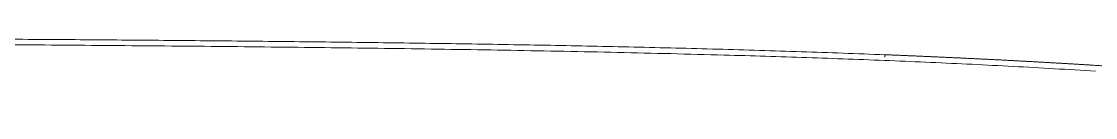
# Model space of a CAD drawing. Extents: x -1417 to 34975, y -245 to 8298.
# Drawn here: x 4762.2 to 4852.2, y 2205.1 to 2210.3 of the extents above; entities that cross this region are included whole.
import ezdxf

# ---------------------------------------------------------------- set-up
doc = ezdxf.new("R2010")
doc.units = 0
doc.layers.get('0').update_dxf_attribs({"color": 9, "lineweight": 9})
doc.layers.add('04', color=9, linetype='Continuous', lineweight=9)

# ---------------------------------------------------------------- blocks, each defined once
blk = doc.blocks.new('p-araba-polo')
for points, degree in [([(2.04707, 0.51453), (2.00871, 0.51693), (1.97039, 0.51976), (1.93229, 0.52308), (1.89445, 0.52706), (1.85693, 0.53184), (1.82, 0.53749), (1.78424, 0.54389)], 7), ([(2.04707, 0.51453), (2.07182, 0.51298), (2.0966, 0.51154), (2.1214, 0.5102), (2.14622, 0.50896), (2.17106, 0.50781), (2.19592, 0.50674), (2.22078, 0.50574)], 7), ([(2.22078, 0.50574), (2.22081, 0.50622), (2.22083, 0.50662), (2.22085, 0.50697), (2.22087, 0.50726), (2.2209, 0.50747)], 5), ([(2.22097, 0.50785), (2.22094, 0.50784), (2.2209, 0.50765), (2.22086, 0.50715), (2.22082, 0.50655), (2.22079, 0.50574)], 5), ([(2.22084, 0.50673), (2.22084, 0.50673), (2.22084, 0.50673), (2.22084, 0.50673)], 3), ([(2.22084, 0.50673), (2.22084, 0.50673), (2.22084, 0.50673), (2.22084, 0.50673), (2.22084, 0.50673), (2.22084, 0.50673), (2.22084, 0.50673), (2.22084, 0.50673)], 7)]:
    blk.add_open_spline(points, degree=degree)
for points, knots in [([(2.04423, 0.51961), (2.05571, 0.5189), (2.07867, 0.51748), (2.11318, 0.51556), (2.14772, 0.5138), (2.18229, 0.51218), (2.21689, 0.51071), (2.25151, 0.50937), (2.28614, 0.50814), (2.32079, 0.50702), (2.34389, 0.50636), (2.35544, 0.50602)], [0, 0, 0, 0, 0.111111, 0.222222, 0.333333, 0.444444, 0.555555, 0.666666, 0.777777, 0.888889, 1, 1, 1, 1]), ([(2.99142, 0.49247), (2.96811, 0.49261), (2.9215, 0.49289), (2.85153, 0.49341), (2.78153, 0.49402), (2.7115, 0.49473), (2.64143, 0.49558), (2.57133, 0.49659), (2.50122, 0.49779), (2.43108, 0.49924), (2.36095, 0.501), (2.29084, 0.50309), (2.24413, 0.50486), (2.22078, 0.50574)], [0, 0, 0, 0, 0.090909, 0.181819, 0.272729, 0.363638, 0.454547, 0.545456, 0.636366, 0.727274, 0.818182, 0.909092, 1, 1, 1, 1]), ([(2.35544, 0.50602), (2.37034, 0.50562), (2.40013, 0.50482), (2.44482, 0.50378), (2.48952, 0.50284), (2.53421, 0.50202), (2.5789, 0.50128), (2.62357, 0.50061), (2.66824, 0.50002), (2.71289, 0.49948), (2.75753, 0.49899), (2.80216, 0.49855), (2.84677, 0.49816), (2.89137, 0.49779), (2.93595, 0.49746), (2.98052, 0.49716), (3.02506, 0.49689), (3.0696, 0.49665), (3.09927, 0.49651), (3.11411, 0.49643)], [0, 0, 0, 0, 0.058823, 0.117647, 0.17647, 0.235294, 0.294117, 0.352941, 0.411764, 0.470588, 0.529411, 0.588235, 0.647058, 0.705882, 0.764706, 0.823529, 0.882353, 0.941176, 1, 1, 1, 1])]:
    blk.add_open_spline(points, degree=3, knots=knots)

msp = doc.modelspace()

# ---------------------------------------------------------------- block references
at = {"layer": '04', "xscale": 100, "yscale": 100, "zscale": 100, "rotation": 180}
msp.add_blockref('p-araba-polo', (5056.606, 2259.5), dxfattribs=at)

doc.saveas('drawing.dxf')
